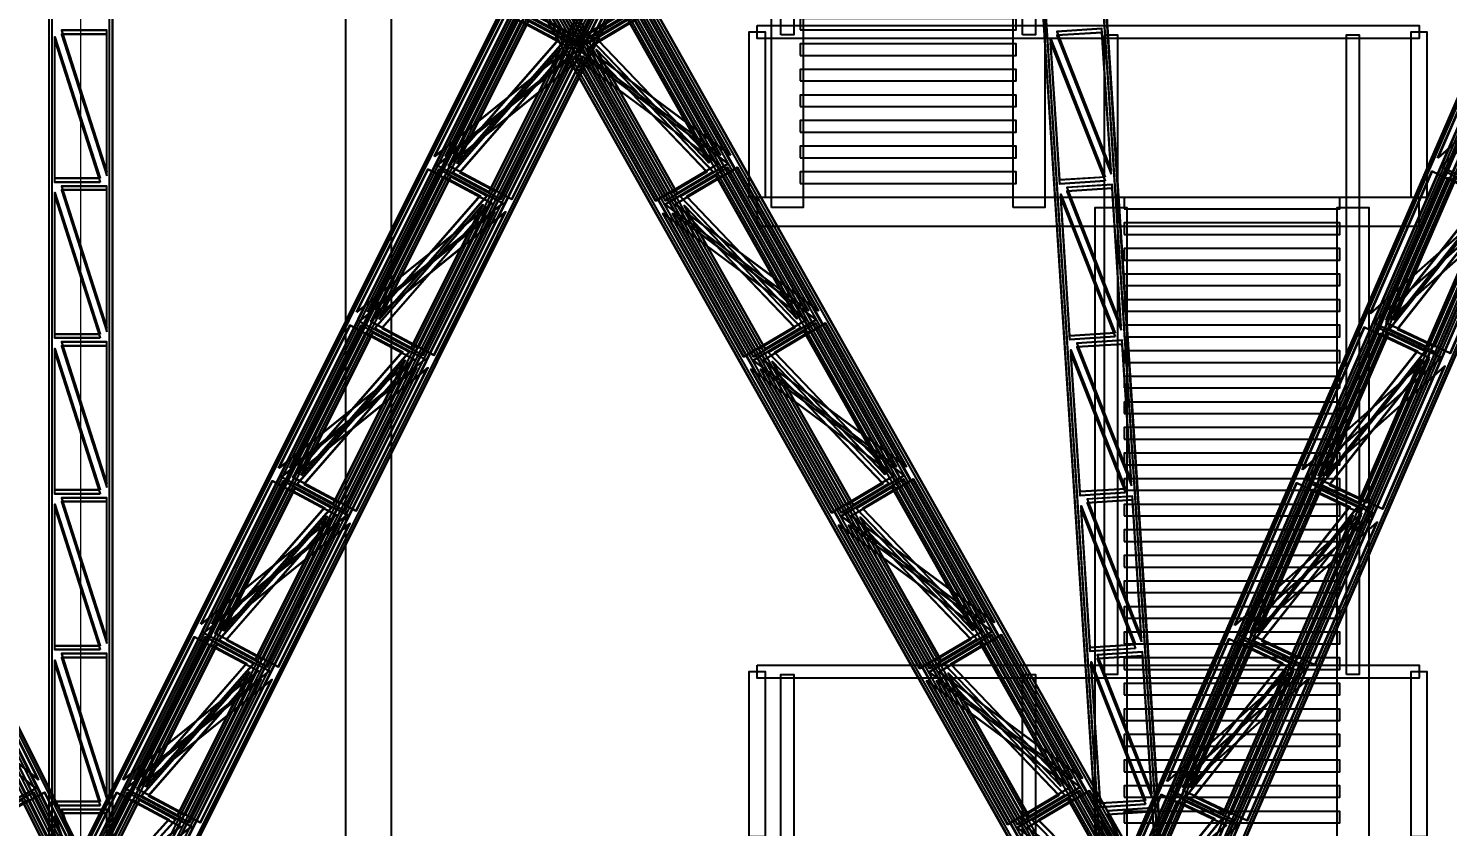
# Model space of a CAD drawing. Header units: millimetres. Extents: x -84906 to 117550, y -3000 to 338000.
# Drawn here: x -364 to 9499, y 93951 to 99500 of the extents above; entities that cross this region are included whole.
import ezdxf

# ---------------------------------------------------------------- set-up
doc = ezdxf.new("R2010")
doc.units = ezdxf.units.MM
for name, color, linetype, lineweight in [('D-BMK-AXIS', 7, 'Continuous', 13), ('D-STR-CORE', 7, 'Continuous', 25), ('D-STR-DIM', 7, 'Continuous', 13), ('D-STR-STRC', 7, 'Continuous', 25)]:
    doc.layers.add(name, color=color, linetype=linetype, lineweight=lineweight)
doc.styles.add('OpenSansCondensed-Light', font='OpenSansCondensed-Light.ttf')
doc.styles.add('TOWER_UNICODE', font='Arial Unicode.ttf')
doc.dimstyles.new('EZDXF', dxfattribs={"dimtxt": 0.25, "dimasz": 0.175, "dimexe": 0.375, "dimexo": 0.125, "dimgap": 0.1, "dimtad": 1, "dimlfac": 100, "dimzin": 12, "dimdsep": 46, "dimtxsty": 'OpenSansCondensed-Light', "dimblk": 'ARCHTICK', "dimcen": 2.5, "dimazin": 3, "dimtfac": 0.5, "dimtmove": 2, "dimatfit": 3})

# ---------------------------------------------------------------- blocks, each defined once
blk = doc.blocks.new('_ARCHTICK')
at = {"color": 0, "linetype": 'BYBLOCK', "const_width": 0.15}
blk.add_lwpolyline([(-0.5, -0.5), (0.5, 0.5)], dxfattribs=at)

msp = doc.modelspace()

# ---------------------------------------------------------------- linework, layer by layer
at = {"layer": 'D-BMK-AXIS'}
msp.add_line((0, -3000), (0, 338000), dxfattribs=at)
at = {"layer": 'D-STR-CORE'}
for points in [[(1840, 18300), (2160, 18300), (2160, 224550), (1840, 224550)], [(1840, 18300), (2160, 18300), (2160, 224550), (1840, 224550)], [(4865, 99455), (4865, 103900.8), (4955, 103900.8), (4955, 99455)], [(6545, 99455), (6545, 103900.8), (6635, 103900.8), (6635, 99455)], [(4800, 98255), (4800, 102700.8), (5020, 102700.8), (5020, 98255)], [(6480, 98255), (6480, 102700.8), (6700, 102700.8), (6700, 98255)], [(4700, 99520), (9300, 99520), (9300, 99430), (4700, 99430)], [(5000, 99489.8), (6500, 99489.8), (6500, 99569.8), (5000, 99569.8)], [(4645, 98325), (4645, 99475), (4755, 99475), (4755, 98325)], [(7115, 95009.2), (7115, 99455), (7205, 99455), (7205, 95009.2)], [(8795, 95009.2), (8795, 99455), (8885, 99455), (8885, 95009.2)], [(9245, 98325), (9245, 99475), (9355, 99475), (9355, 98325)], [(5000, 99312), (6500, 99312), (6500, 99392), (5000, 99392)], [(5000, 99134.2), (6500, 99134.2), (6500, 99214.2), (5000, 99214.2)], [(5000, 98956.3), (6500, 98956.3), (6500, 99036.3), (5000, 99036.3)], [(5000, 98778.5), (6500, 98778.5), (6500, 98858.5), (5000, 98858.5)], [(5000, 98600.7), (6500, 98600.7), (6500, 98680.7), (5000, 98680.7)], [(5000, 98422.8), (6500, 98422.8), (6500, 98502.8), (5000, 98502.8)], [(4700, 98125), (9300, 98125), (9300, 98325), (4700, 98325)], [(7050, 93809.2), (7050, 98255), (7270, 98255), (7270, 93809.2)], [(7250, 98245), (8750, 98245), (8750, 98325), (7250, 98325)], [(8730, 93809.2), (8730, 98255), (8950, 98255), (8950, 93809.2)], [(7250, 98067.2), (8750, 98067.2), (8750, 98147.2), (7250, 98147.2)], [(7250, 97889.3), (8750, 97889.3), (8750, 97969.3), (7250, 97969.3)], [(7250, 97711.5), (8750, 97711.5), (8750, 97791.5), (7250, 97791.5)], [(7250, 97533.7), (8750, 97533.7), (8750, 97613.7), (7250, 97613.7)], [(7250, 97355.8), (8750, 97355.8), (8750, 97435.8), (7250, 97435.8)], [(7250, 97178), (8750, 97178), (8750, 97258), (7250, 97258)], [(7250, 97000.2), (8750, 97000.2), (8750, 97080.2), (7250, 97080.2)], [(7250, 96822.3), (8750, 96822.3), (8750, 96902.3), (7250, 96902.3)], [(7250, 96644.5), (8750, 96644.5), (8750, 96724.5), (7250, 96724.5)], [(7250, 96466.7), (8750, 96466.7), (8750, 96546.7), (7250, 96546.7)], [(7250, 96288.8), (8750, 96288.8), (8750, 96368.8), (7250, 96368.8)], [(7250, 96111), (8750, 96111), (8750, 96191), (7250, 96191)], [(7250, 95933.2), (8750, 95933.2), (8750, 96013.2), (7250, 96013.2)], [(7250, 95755.3), (8750, 95755.3), (8750, 95835.3), (7250, 95835.3)], [(7250, 95577.5), (8750, 95577.5), (8750, 95657.5), (7250, 95657.5)], [(7250, 95399.7), (8750, 95399.7), (8750, 95479.7), (7250, 95479.7)], [(7250, 95221.8), (8750, 95221.8), (8750, 95301.8), (7250, 95301.8)], [(7250, 95044), (8750, 95044), (8750, 95124), (7250, 95124)], [(4645, 93879.2), (4645, 95029.2), (4755, 95029.2), (4755, 93879.2)], [(4700, 95074.2), (9300, 95074.2), (9300, 94984.2), (4700, 94984.2)], [(4865, 90563.3), (4865, 95009.2), (4955, 95009.2), (4955, 90563.3)], [(6545, 90563.3), (6545, 95009.2), (6635, 95009.2), (6635, 90563.3)], [(9245, 93879.2), (9245, 95029.2), (9355, 95029.2), (9355, 93879.2)], [(7250, 94866.2), (8750, 94866.2), (8750, 94946.2), (7250, 94946.2)], [(7250, 94688.3), (8750, 94688.3), (8750, 94768.3), (7250, 94768.3)], [(7250, 94510.5), (8750, 94510.5), (8750, 94590.5), (7250, 94590.5)], [(7250, 94332.7), (8750, 94332.7), (8750, 94412.7), (7250, 94412.7)], [(7250, 94154.8), (8750, 94154.8), (8750, 94234.8), (7250, 94234.8)], [(7250, 93977), (8750, 93977), (8750, 94057), (7250, 94057)]]:
    msp.add_lwpolyline(points, close=True, dxfattribs=at)
at = {"layer": 'D-STR-STRC'}
for points in [[(234.8, 93146.7), (-315.5, 92853.3), (-6807.5, 105853.3), (-6257.1, 106146.7)], [(238.9, 93146.7), (-311.5, 92853.3), (-6803.4, 105853.3), (-6253.1, 106146.7)], [(311.5, 93146.7), (-238.9, 92853.3), (-6730.8, 105853.3), (-6180.5, 106146.7)], [(315.5, 93146.7), (-234.8, 92853.3), (-6726.8, 105853.3), (-6176.4, 106146.7)], [(-315.5, 93146.7), (234.8, 92853.3), (6726.8, 105853.3), (6176.4, 106146.7)], [(-311.5, 93146.7), (238.9, 92853.3), (6730.8, 105853.3), (6180.5, 106146.7)], [(7571.6, 93160.4), (7031.9, 92839.6), (-305.8, 105839.6), (233.9, 106160.4)], [(7575.2, 93160.4), (7035.5, 92839.6), (-302.2, 105839.6), (237.5, 106160.4)], [(-238.9, 93146.7), (311.5, 92853.3), (6803.4, 105853.3), (6253.1, 106146.7)], [(7639.8, 93160.4), (7100.2, 92839.6), (-237.5, 105839.6), (302.2, 106160.4)], [(-234.8, 93146.7), (315.5, 92853.3), (6807.5, 105853.3), (6257.1, 106146.7)], [(7643.4, 93160.4), (7103.8, 92839.6), (-233.9, 105839.6), (305.8, 106160.4)], [(7012.6, 93132.1), (7570.9, 92867.9), (13217.2, 105867.9), (12658.8, 106132.1)], [(7017.2, 93132.1), (7575.5, 92867.9), (13221.8, 105867.9), (12663.4, 106132.1)], [(7099.8, 93132.1), (7658.2, 92867.9), (13304.4, 105867.9), (12746.1, 106132.1)], [(7104.4, 93132.1), (7662.8, 92867.9), (13309, 105867.9), (12750.7, 106132.1)], [(154.1, 93096.3), (-207.1, 92903.7), (-6699, 105903.7), (-6337.8, 106096.3)], [(158.1, 93096.3), (-203, 92903.7), (-6695, 105903.7), (-6333.8, 106096.3)], [(203, 93096.3), (-158.1, 92903.7), (-6650.1, 105903.7), (-6288.9, 106096.3)], [(207.1, 93096.3), (-154.1, 92903.7), (-6646.1, 105903.7), (-6284.9, 106096.3)], [(-207.1, 93096.3), (154.1, 92903.7), (6646.1, 105903.7), (6284.9, 106096.3)], [(-203, 93096.3), (158.1, 92903.7), (6650.1, 105903.7), (6288.9, 106096.3)], [(7491.2, 93105.3), (7137, 92894.7), (-200.7, 105894.7), (153.5, 106105.3)], [(7494.8, 93105.3), (7140.6, 92894.7), (-197.1, 105894.7), (157.1, 106105.3)], [(-158.1, 93096.3), (203, 92903.7), (6695, 105903.7), (6333.8, 106096.3)], [(7534.7, 93105.3), (7180.6, 92894.7), (-157.1, 105894.7), (197.1, 106105.3)], [(-154.1, 93096.3), (207.1, 92903.7), (6699, 105903.7), (6337.8, 106096.3)], [(7538.3, 93105.3), (7184.2, 92894.7), (-153.5, 105894.7), (200.7, 106105.3)], [(7557.2, 93028.2), (7118.1, 93000.1), (6272.4, 106000.1), (6711.5, 106028.2)], [(7557.2, 93028.2), (7118.1, 93000.1), (6272.4, 106000.1), (6711.5, 106028.2)], [(7124.3, 93086.7), (7490.8, 92913.3), (13137, 105913.3), (12770.6, 106086.7)], [(7128.9, 93086.7), (7495.3, 92913.3), (13141.6, 105913.3), (12775.2, 106086.7)], [(7180, 93086.7), (7546.4, 92913.3), (13192.7, 105913.3), (12826.2, 106086.7)], [(7184.6, 93086.7), (7551, 92913.3), (13197.3, 105913.3), (12830.8, 106086.7)], [(220, 93014.2), (-220, 93014.2), (-220, 106014.2), (220, 106014.2)], [(220, 93014.2), (-220, 93014.2), (-220, 106014.2), (220, 106014.2)], [(220, 93012.1), (-220, 93012.1), (-220, 106012.1), (220, 106012.1)], [(220, 93012.1), (-220, 93012.1), (-220, 106012.1), (220, 106012.1)], [(220, 92987.9), (-220, 92987.9), (-220, 105987.9), (220, 105987.9)], [(220, 92987.9), (-220, 92987.9), (-220, 105987.9), (220, 105987.9)], [(220, 92985.8), (-220, 92985.8), (-220, 105985.8), (220, 105985.8)], [(220, 92985.8), (-220, 92985.8), (-220, 105985.8), (220, 105985.8)], [(7557.2, 93026.2), (7118.1, 92998.1), (6272.4, 105998.1), (6711.5, 106026.2)], [(7557.2, 93026.2), (7118.1, 92998.1), (6272.4, 105998.1), (6711.5, 106026.2)], [(7557.2, 93001.9), (7118.1, 92973.8), (6272.4, 105973.8), (6711.5, 106001.9)], [(7557.2, 93001.9), (7118.1, 92973.8), (6272.4, 105973.8), (6711.5, 106001.9)], [(7557.2, 92999.9), (7118.1, 92971.8), (6272.4, 105971.8), (6711.5, 105999.9)], [(7557.2, 92999.9), (7118.1, 92971.8), (6272.4, 105971.8), (6711.5, 105999.9)], [(3737.2, 99586.4), (3488.5, 99438.6), (2925.8, 100435.4)], [(3740.8, 99586.4), (3492.1, 99438.6), (2929.4, 100435.4)], [(3780.8, 99586.4), (3532.1, 99438.6), (2969.4, 100435.4)], [(3784.4, 99586.4), (3535.6, 99438.6), (2973, 100435.4)], [(3124.2, 99581.8), (3377.9, 99446.5), (3874.5, 100440.9)], [(3128.3, 99581.8), (3381.9, 99446.5), (3878.6, 100440.9)], [(3173.1, 99581.8), (3426.8, 99446.5), (3923.4, 100440.9)], [(3177.2, 99581.8), (3430.8, 99446.5), (3927.5, 100440.9)], [(3817.6, 99641.6), (3383.4, 99383.5), (2820.7, 100380.3)], [(3821.2, 99641.6), (3387, 99383.5), (2824.3, 100380.3)], [(3885.9, 99641.6), (3451.7, 99383.5), (2889, 100380.3)], [(3889.5, 99641.6), (3455.2, 99383.5), (2892.6, 100380.3)], [(3015.8, 99632.2), (3458.6, 99396), (3955.2, 100390.5)], [(3019.8, 99632.2), (3462.7, 99396), (3959.3, 100390.5)], [(3092.4, 99632.2), (3535.3, 99396), (4031.9, 100390.5)], [(3096.4, 99632.2), (3539.3, 99396), (4035.9, 100390.5)], [(4445.1, 98619.7), (3882.4, 99616.5), (3448.2, 99358.4)], [(4448.7, 98619.7), (3886, 99616.5), (3451.8, 99358.4)], [(4513.3, 98619.7), (3950.7, 99616.5), (3516.5, 99358.4)], [(4516.9, 98619.7), (3954.3, 99616.5), (3520.1, 99358.4)], [(2456, 98609.5), (2952.7, 99604), (3395.5, 99367.8)], [(2460.1, 98609.5), (2956.7, 99604), (3399.6, 99367.8)], [(2532.7, 98609.5), (3029.3, 99604), (3472.2, 99367.8)], [(2536.7, 98609.5), (3033.3, 99604), (3476.2, 99367.8)], [(2564.5, 98559.1), (3061.1, 99553.5), (3314.8, 99418.2)], [(2568.5, 98559.1), (3065.1, 99553.5), (3318.8, 99418.2)], [(2613.4, 98559.1), (3110, 99553.5), (3363.7, 99418.2)], [(2617.4, 98559.1), (3114.1, 99553.5), (3367.7, 99418.2)], [(4364.7, 98564.6), (3802, 99561.4), (3553.3, 99413.6)], [(4368.3, 98564.6), (3805.6, 99561.4), (3556.9, 99413.6)], [(4408.2, 98564.6), (3845.6, 99561.4), (3596.9, 99413.6)], [(4411.8, 98564.6), (3849.2, 99561.4), (3600.5, 99413.6)], [(9428.8, 98598.3), (9859.7, 99590.6), (10309, 99377.9)], [(9433.3, 98598.3), (9864.3, 99590.6), (10313.6, 99377.9)], [(135, 98458.1), (-180, 98458.1), (-180, 99442.3)], [(135, 98458.1), (-180, 98458.1), (-180, 99442.3)], [(135, 98456.1), (-180, 98456.1), (-180, 99440.2)], [(135, 98456.1), (-180, 98456.1), (-180, 99440.2)], [(180, 98502.8), (180, 99486.9), (-135, 99486.9)], [(180, 98502.8), (180, 99486.9), (-135, 99486.9)], [(180, 98500.7), (180, 99484.9), (-135, 99484.9)], [(180, 98500.7), (180, 99484.9), (-135, 99484.9)], [(180, 98476.4), (180, 99460.6), (-135, 99460.6)], [(180, 98476.4), (180, 99460.6), (-135, 99460.6)], [(180, 98474.4), (180, 99458.5), (-135, 99458.5)], [(180, 98474.4), (180, 99458.5), (-135, 99458.5)], [(7118.2, 98466.7), (6803.9, 98446.6), (6739.9, 99431)], [(7118.2, 98466.7), (6803.9, 98446.6), (6739.9, 99431)], [(7118.2, 98464.6), (6803.9, 98444.5), (6739.9, 99428.9)], [(7118.2, 98464.6), (6803.9, 98444.5), (6739.9, 99428.9)], [(7160.3, 98514.1), (7096.2, 99498.5), (6781.9, 99478.4)], [(7160.3, 98514.1), (7096.2, 99498.5), (6781.9, 99478.4)], [(7160.3, 98512), (7096.2, 99496.4), (6781.9, 99476.3)], [(7160.3, 98512), (7096.2, 99496.4), (6781.9, 99476.3)], [(7160.3, 98487.8), (7096.2, 99472.1), (6781.9, 99452)], [(7160.3, 98487.8), (7096.2, 99472.1), (6781.9, 99452)], [(7160.3, 98485.7), (7096.2, 99470.1), (6781.9, 99450)], [(7160.3, 98485.7), (7096.2, 99470.1), (6781.9, 99450)], [(135, 98431.8), (-180, 98431.8), (-180, 99416)], [(135, 98431.8), (-180, 98431.8), (-180, 99416)], [(135, 98429.7), (-180, 98429.7), (-180, 99413.9)], [(135, 98429.7), (-180, 98429.7), (-180, 99413.9)], [(2583.2, 98498.4), (2836.9, 98363.1), (3333.5, 99357.6)], [(2587.3, 98498.4), (2840.9, 98363.1), (3337.6, 99357.6)], [(2632.1, 98498.4), (2885.8, 98363.1), (3382.4, 99357.6)], [(2636.2, 98498.4), (2889.9, 98363.1), (3386.5, 99357.6)], [(4348.7, 98503.1), (4099.9, 98355.3), (3537.3, 99352.1)], [(4352.3, 98503.1), (4103.5, 98355.3), (3540.9, 99352.1)], [(4392.3, 98503.1), (4143.5, 98355.3), (3580.9, 99352.1)], [(4395.9, 98503.1), (4147.1, 98355.3), (3584.5, 99352.1)], [(7118.2, 98440.4), (6803.9, 98420.3), (6739.9, 99404.6)], [(7118.2, 98440.4), (6803.9, 98420.3), (6739.9, 99404.6)], [(7118.2, 98438.3), (6803.9, 98418.2), (6739.9, 99402.6)], [(7118.2, 98438.3), (6803.9, 98418.2), (6739.9, 99402.6)], [(2474.8, 98548.9), (2917.6, 98312.7), (3414.3, 99307.2)], [(2478.8, 98548.9), (2921.7, 98312.7), (3418.3, 99307.2)], [(2551.4, 98548.9), (2994.3, 98312.7), (3490.9, 99307.2)], [(2555.4, 98548.9), (2998.3, 98312.7), (3494.9, 99307.2)], [(4429.1, 98558.3), (3994.8, 98300.1), (3432.2, 99296.9)], [(4432.7, 98558.3), (3998.4, 98300.1), (3435.8, 99296.9)], [(4497.4, 98558.3), (4063.1, 98300.1), (3500.5, 99296.9)], [(4501, 98558.3), (4066.7, 98300.1), (3504.1, 99296.9)], [(9450.2, 98538.8), (9899.5, 98326.1), (10330.5, 99318.3)], [(9454.8, 98538.8), (9904.1, 98326.1), (10335.1, 99318.3)], [(5056.5, 97536.4), (4493.9, 98533.2), (4059.6, 98275.1)], [(5060.1, 97536.4), (4497.5, 98533.2), (4063.2, 98275.1)], [(5124.8, 97536.4), (4562.2, 98533.2), (4127.9, 98275.1)], [(5128.4, 97536.4), (4565.8, 98533.2), (4131.5, 98275.1)], [(1915, 97526.2), (2411.7, 98520.6), (2854.5, 98284.5)], [(1919.1, 97526.2), (2415.7, 98520.6), (2858.6, 98284.5)], [(1991.7, 97526.2), (2488.3, 98520.6), (2931.2, 98284.5)], [(1995.7, 97526.2), (2492.3, 98520.6), (2935.2, 98284.5)], [(2023.5, 97475.7), (2520.1, 98470.2), (2773.8, 98334.9)], [(2027.5, 97475.7), (2524.2, 98470.2), (2777.8, 98334.9)], [(2072.4, 97475.7), (2569, 98470.2), (2822.7, 98334.9)], [(2076.4, 97475.7), (2573.1, 98470.2), (2826.7, 98334.9)], [(4976.1, 97481.3), (4413.5, 98478.1), (4164.8, 98330.2)], [(4979.7, 97481.3), (4417.1, 98478.1), (4168.3, 98330.2)], [(5019.7, 97481.3), (4457.1, 98478.1), (4208.3, 98330.2)], [(5023.3, 97481.3), (4460.7, 98478.1), (4211.9, 98330.2)], [(8958.2, 97515), (9389.2, 98507.2), (9838.5, 98294.6)], [(8962.8, 97515), (9393.8, 98507.2), (9843.1, 98294.6)], [(9045.5, 97515), (9476.4, 98507.2), (9925.8, 98294.6)], [(9050.1, 97515), (9481, 98507.2), (9930.3, 98294.6)], [(9070, 97469.6), (9501, 98461.8), (9758.3, 98340)], [(9074.6, 97469.6), (9505.5, 98461.8), (9762.9, 98340)], [(9125.7, 97469.6), (9556.6, 98461.8), (9814, 98340)], [(9130.3, 97469.6), (9561.2, 98461.8), (9818.6, 98340)], [(135, 97374.8), (-180, 97374.8), (-180, 98359)], [(135, 97374.8), (-180, 97374.8), (-180, 98359)], [(135, 97372.7), (-180, 97372.7), (-180, 98356.9)], [(135, 97372.7), (-180, 97372.7), (-180, 98356.9)], [(180, 97419.4), (180, 98403.6), (-135, 98403.6)], [(180, 97419.4), (180, 98403.6), (-135, 98403.6)], [(180, 97417.4), (180, 98401.5), (-135, 98401.5)], [(180, 97417.4), (180, 98401.5), (-135, 98401.5)], [(180, 97393.1), (180, 98377.3), (-135, 98377.3)], [(180, 97393.1), (180, 98377.3), (-135, 98377.3)], [(180, 97391), (180, 98375.2), (-135, 98375.2)], [(180, 97391), (180, 98375.2), (-135, 98375.2)], [(7188.7, 97383.4), (6874.4, 97363.2), (6810.3, 98347.6)], [(7188.7, 97383.4), (6874.4, 97363.2), (6810.3, 98347.6)], [(7188.7, 97381.3), (6874.4, 97361.2), (6810.3, 98345.6)], [(7188.7, 97381.3), (6874.4, 97361.2), (6810.3, 98345.6)], [(7230.7, 97430.8), (7166.7, 98415.1), (6852.3, 98395)], [(7230.7, 97430.8), (7166.7, 98415.1), (6852.3, 98395)], [(7230.7, 97428.7), (7166.7, 98413.1), (6852.3, 98393)], [(7230.7, 97428.7), (7166.7, 98413.1), (6852.3, 98393)], [(7230.7, 97404.4), (7166.7, 98388.8), (6852.3, 98368.7)], [(7230.7, 97404.4), (7166.7, 98388.8), (6852.3, 98368.7)], [(7230.7, 97402.4), (7166.7, 98386.8), (6852.3, 98366.6)], [(7230.7, 97402.4), (7166.7, 98386.8), (6852.3, 98366.6)], [(135, 97348.5), (-180, 97348.5), (-180, 98332.6)], [(135, 97348.5), (-180, 97348.5), (-180, 98332.6)], [(135, 97346.4), (-180, 97346.4), (-180, 98330.6)], [(135, 97346.4), (-180, 97346.4), (-180, 98330.6)], [(2042.2, 97415.1), (2295.9, 97279.8), (2792.5, 98274.3)], [(2046.3, 97415.1), (2299.9, 97279.8), (2796.6, 98274.3)], [(2091.1, 97415.1), (2344.8, 97279.8), (2841.4, 98274.3)], [(2095.2, 97415.1), (2348.9, 97279.8), (2845.5, 98274.3)], [(4960.2, 97419.8), (4711.4, 97271.9), (4148.8, 98268.7)], [(4963.8, 97419.8), (4715, 97271.9), (4152.4, 98268.7)], [(5003.7, 97419.8), (4755, 97271.9), (4192.4, 98268.7)], [(5007.3, 97419.8), (4758.6, 97271.9), (4196, 98268.7)], [(7188.7, 97357), (6874.4, 97336.9), (6810.3, 98321.3)], [(7188.7, 97357), (6874.4, 97336.9), (6810.3, 98321.3)], [(7188.7, 97355), (6874.4, 97334.9), (6810.3, 98319.2)], [(7188.7, 97355), (6874.4, 97334.9), (6810.3, 98319.2)], [(8979.7, 97455.4), (9429, 97242.8), (9860, 98235)], [(8984.3, 97455.4), (9433.6, 97242.8), (9864.6, 98235)], [(9066.9, 97455.4), (9516.2, 97242.8), (9947.2, 98235)], [(9071.5, 97455.4), (9520.8, 97242.8), (9951.8, 98235)], [(9091.4, 97410), (9348.8, 97288.2), (9779.8, 98280.4)], [(9096, 97410), (9353.4, 97288.2), (9784.4, 98280.4)], [(9147.1, 97410), (9404.5, 97288.2), (9835.5, 98280.4)], [(9151.7, 97410), (9409.1, 97288.2), (9840, 98280.4)], [(1933.8, 97465.5), (2376.6, 97229.4), (2873.3, 98223.8)], [(1937.8, 97465.5), (2380.7, 97229.4), (2877.3, 98223.8)], [(2010.4, 97465.5), (2453.3, 97229.4), (2949.9, 98223.8)], [(2014.4, 97465.5), (2457.3, 97229.4), (2953.9, 98223.8)], [(5040.6, 97474.9), (4606.3, 97216.8), (4043.7, 98213.6)], [(5044.2, 97474.9), (4609.9, 97216.8), (4047.3, 98213.6)], [(5108.9, 97474.9), (4674.6, 97216.8), (4112, 98213.6)], [(5112.4, 97474.9), (4678.2, 97216.8), (4115.6, 98213.6)], [(5668, 96453.1), (5105.4, 97449.9), (4671.1, 97191.7)], [(5671.6, 96453.1), (5109, 97449.9), (4674.7, 97191.7)], [(5736.3, 96453.1), (5173.7, 97449.9), (4739.4, 97191.7)], [(5739.9, 96453.1), (5177.3, 97449.9), (4743, 97191.7)], [(1374, 96442.8), (1870.7, 97437.3), (2313.5, 97201.1)], [(1378.1, 96442.8), (1874.7, 97437.3), (2317.6, 97201.1)], [(1450.7, 96442.8), (1947.3, 97437.3), (2390.2, 97201.1)], [(1454.7, 96442.8), (1951.3, 97437.3), (2394.2, 97201.1)], [(1482.5, 96392.4), (1979.1, 97386.9), (2232.8, 97251.6)], [(1486.5, 96392.4), (1983.2, 97386.9), (2236.8, 97251.6)], [(1531.4, 96392.4), (2028, 97386.9), (2281.7, 97251.6)], [(1535.4, 96392.4), (2032.1, 97386.9), (2285.7, 97251.6)], [(5587.6, 96397.9), (5025, 97394.7), (4776.2, 97246.9)], [(5591.2, 96397.9), (5028.6, 97394.7), (4779.8, 97246.9)], [(5631.2, 96397.9), (5068.6, 97394.7), (4819.8, 97246.9)], [(5634.8, 96397.9), (5072.1, 97394.7), (4823.4, 97246.9)], [(8487.7, 96431.7), (8918.7, 97423.9), (9368, 97211.2)], [(8492.3, 96431.7), (8923.3, 97423.9), (9372.6, 97211.2)], [(8575, 96431.7), (9005.9, 97423.9), (9455.2, 97211.2)], [(8579.5, 96431.7), (9010.5, 97423.9), (9459.8, 97211.2)], [(8599.5, 96386.2), (9030.4, 97378.5), (9287.8, 97256.7)], [(8604.1, 96386.2), (9035, 97378.5), (9292.4, 97256.7)], [(8655.1, 96386.2), (9086.1, 97378.5), (9343.5, 97256.7)], [(8659.7, 96386.2), (9090.7, 97378.5), (9348.1, 97256.7)], [(135, 96291.5), (-180, 96291.5), (-180, 97275.6)], [(135, 96291.5), (-180, 96291.5), (-180, 97275.6)], [(135, 96289.4), (-180, 96289.4), (-180, 97273.6)], [(135, 96289.4), (-180, 96289.4), (-180, 97273.6)], [(135, 96265.1), (-180, 96265.1), (-180, 97249.3)], [(135, 96265.1), (-180, 96265.1), (-180, 97249.3)], [(180, 96336.1), (180, 97320.3), (-135, 97320.3)], [(180, 96336.1), (180, 97320.3), (-135, 97320.3)], [(180, 96334), (180, 97318.2), (-135, 97318.2)], [(180, 96334), (180, 97318.2), (-135, 97318.2)], [(180, 96309.8), (180, 97293.9), (-135, 97293.9)], [(180, 96309.8), (180, 97293.9), (-135, 97293.9)], [(180, 96307.7), (180, 97291.9), (-135, 97291.9)], [(180, 96307.7), (180, 97291.9), (-135, 97291.9)], [(7259.2, 96300), (6944.8, 96279.9), (6880.8, 97264.3)], [(7259.2, 96300), (6944.8, 96279.9), (6880.8, 97264.3)], [(7259.2, 96298), (6944.8, 96277.9), (6880.8, 97262.2)], [(7259.2, 96298), (6944.8, 96277.9), (6880.8, 97262.2)], [(7301.2, 96347.4), (7237.2, 97331.8), (6922.8, 97311.7)], [(7301.2, 96347.4), (7237.2, 97331.8), (6922.8, 97311.7)], [(7301.2, 96345.4), (7237.2, 97329.7), (6922.8, 97309.6)], [(7301.2, 96345.4), (7237.2, 97329.7), (6922.8, 97309.6)], [(7301.2, 96321.1), (7237.2, 97305.5), (6922.8, 97285.4)], [(7301.2, 96321.1), (7237.2, 97305.5), (6922.8, 97285.4)], [(7301.2, 96319), (7237.2, 97303.4), (6922.8, 97283.3)], [(7301.2, 96319), (7237.2, 97303.4), (6922.8, 97283.3)], [(135, 96263.1), (-180, 96263.1), (-180, 97247.2)], [(135, 96263.1), (-180, 96263.1), (-180, 97247.2)], [(1501.2, 96331.8), (1754.9, 96196.5), (2251.5, 97190.9)], [(1505.3, 96331.8), (1758.9, 96196.5), (2255.6, 97190.9)], [(1550.1, 96331.8), (1803.8, 96196.5), (2300.4, 97190.9)], [(1554.2, 96331.8), (1807.9, 96196.5), (2304.5, 97190.9)], [(5571.6, 96336.4), (5322.9, 96188.6), (4760.3, 97185.4)], [(5575.2, 96336.4), (5326.5, 96188.6), (4763.9, 97185.4)], [(5615.2, 96336.4), (5366.5, 96188.6), (4803.8, 97185.4)], [(5618.8, 96336.4), (5370.1, 96188.6), (4807.4, 97185.4)], [(7259.2, 96273.7), (6944.8, 96253.6), (6880.8, 97238)], [(7259.2, 96273.7), (6944.8, 96253.6), (6880.8, 97238)], [(7259.2, 96271.6), (6944.8, 96251.5), (6880.8, 97235.9)], [(7259.2, 96271.6), (6944.8, 96251.5), (6880.8, 97235.9)], [(8509.2, 96372.1), (8958.5, 96159.4), (9389.5, 97151.7)], [(8513.8, 96372.1), (8963.1, 96159.4), (9394, 97151.7)], [(8596.4, 96372.1), (9045.7, 96159.4), (9476.7, 97151.7)], [(8601, 96372.1), (9050.3, 96159.4), (9481.3, 97151.7)], [(8620.9, 96326.7), (8878.3, 96204.8), (9309.3, 97197.1)], [(8625.5, 96326.7), (8882.9, 96204.8), (9313.9, 97197.1)], [(8676.6, 96326.7), (8934, 96204.8), (9364.9, 97197.1)], [(8681.2, 96326.7), (8938.6, 96204.8), (9369.5, 97197.1)], [(1392.8, 96382.2), (1835.6, 96146), (2332.3, 97140.5)], [(1396.8, 96382.2), (1839.7, 96146), (2336.3, 97140.5)], [(1469.4, 96382.2), (1912.3, 96146), (2408.9, 97140.5)], [(1473.4, 96382.2), (1916.3, 96146), (2412.9, 97140.5)], [(5652, 96391.6), (5217.8, 96133.5), (4655.2, 97130.3)], [(5655.6, 96391.6), (5221.4, 96133.5), (4658.8, 97130.3)], [(5720.3, 96391.6), (5286.1, 96133.5), (4723.4, 97130.3)], [(5723.9, 96391.6), (5289.7, 96133.5), (4727, 97130.3)], [(6279.5, 95369.7), (5716.8, 96366.5), (5282.6, 96108.4)], [(6283.1, 95369.7), (5720.4, 96366.5), (5286.2, 96108.4)], [(6347.8, 95369.7), (5785.1, 96366.5), (5350.9, 96108.4)], [(6351.4, 95369.7), (5788.7, 96366.5), (5354.5, 96108.4)], [(833, 95359.5), (1329.7, 96354), (1772.5, 96117.8)], [(837.1, 95359.5), (1333.7, 96354), (1776.6, 96117.8)], [(909.7, 95359.5), (1406.3, 96354), (1849.2, 96117.8)], [(913.7, 95359.5), (1410.3, 96354), (1853.2, 96117.8)], [(941.5, 95309.1), (1438.1, 96303.5), (1691.8, 96168.2)], [(945.5, 95309.1), (1442.2, 96303.5), (1695.8, 96168.2)], [(990.4, 95309.1), (1487, 96303.5), (1740.7, 96168.2)], [(994.5, 95309.1), (1491.1, 96303.5), (1744.8, 96168.2)], [(6199.1, 95314.6), (5636.4, 96311.4), (5387.7, 96163.6)], [(6202.7, 95314.6), (5640, 96311.4), (5391.3, 96163.6)], [(6242.7, 95314.6), (5680, 96311.4), (5431.3, 96163.6)], [(6246.2, 95314.6), (5683.6, 96311.4), (5434.9, 96163.6)], [(8017.2, 95348.3), (8448.2, 96340.6), (8897.5, 96127.9)], [(8021.8, 95348.3), (8452.7, 96340.6), (8902.1, 96127.9)], [(8104.4, 95348.3), (8535.4, 96340.6), (8984.7, 96127.9)], [(8109, 95348.3), (8540, 96340.6), (8989.3, 96127.9)], [(8128.9, 95302.9), (8559.9, 96295.2), (8817.3, 96173.3)], [(8133.5, 95302.9), (8564.5, 96295.2), (8821.9, 96173.3)], [(8184.6, 95302.9), (8615.6, 96295.2), (8873, 96173.3)], [(8189.2, 95302.9), (8620.2, 96295.2), (8877.5, 96173.3)], [(135, 95208.1), (-180, 95208.1), (-180, 96192.3)], [(135, 95208.1), (-180, 95208.1), (-180, 96192.3)], [(135, 95206.1), (-180, 95206.1), (-180, 96190.2)], [(135, 95206.1), (-180, 95206.1), (-180, 96190.2)], [(135, 95181.8), (-180, 95181.8), (-180, 96166)], [(135, 95181.8), (-180, 95181.8), (-180, 96166)], [(135, 95179.7), (-180, 95179.7), (-180, 96163.9)], [(135, 95179.7), (-180, 95179.7), (-180, 96163.9)], [(180, 95252.8), (180, 96236.9), (-135, 96236.9)], [(180, 95252.8), (180, 96236.9), (-135, 96236.9)], [(180, 95250.7), (180, 96234.9), (-135, 96234.9)], [(180, 95250.7), (180, 96234.9), (-135, 96234.9)], [(180, 95226.4), (180, 96210.6), (-135, 96210.6)], [(180, 95226.4), (180, 96210.6), (-135, 96210.6)], [(180, 95224.4), (180, 96208.5), (-135, 96208.5)], [(180, 95224.4), (180, 96208.5), (-135, 96208.5)], [(7329.7, 95216.7), (7015.3, 95196.6), (6951.3, 96181)], [(7329.7, 95216.7), (7015.3, 95196.6), (6951.3, 96181)], [(7329.7, 95214.6), (7015.3, 95194.5), (6951.3, 96178.9)], [(7329.7, 95214.6), (7015.3, 95194.5), (6951.3, 96178.9)], [(7371.7, 95264.1), (7307.6, 96248.5), (6993.3, 96228.4)], [(7371.7, 95264.1), (7307.6, 96248.5), (6993.3, 96228.4)], [(7371.7, 95262), (7307.6, 96246.4), (6993.3, 96226.3)], [(7371.7, 95262), (7307.6, 96246.4), (6993.3, 96226.3)], [(7371.7, 95237.8), (7307.6, 96222.1), (6993.3, 96202)], [(7371.7, 95237.8), (7307.6, 96222.1), (6993.3, 96202)], [(7371.7, 95235.7), (7307.6, 96220.1), (6993.3, 96200)], [(7371.7, 95235.7), (7307.6, 96220.1), (6993.3, 96200)], [(960.2, 95248.4), (1213.9, 95113.1), (1710.5, 96107.6)], [(964.3, 95248.4), (1217.9, 95113.1), (1714.6, 96107.6)], [(1009.1, 95248.4), (1262.8, 95113.1), (1759.4, 96107.6)], [(1013.2, 95248.4), (1266.9, 95113.1), (1763.5, 96107.6)], [(6183.1, 95253.1), (5934.4, 95105.3), (5371.7, 96102.1)], [(6186.7, 95253.1), (5938, 95105.3), (5375.3, 96102.1)], [(6226.7, 95253.1), (5977.9, 95105.3), (5415.3, 96102.1)], [(6230.3, 95253.1), (5981.5, 95105.3), (5418.9, 96102.1)], [(7329.7, 95190.4), (7015.3, 95170.3), (6951.3, 96154.6)], [(7329.7, 95190.4), (7015.3, 95170.3), (6951.3, 96154.6)], [(7329.7, 95188.3), (7015.3, 95168.2), (6951.3, 96152.6)], [(7329.7, 95188.3), (7015.3, 95168.2), (6951.3, 96152.6)], [(8038.7, 95288.8), (8488, 95076.1), (8918.9, 96068.3)], [(8043.2, 95288.8), (8492.6, 95076.1), (8923.5, 96068.3)], [(8125.9, 95288.8), (8575.2, 95076.1), (9006.2, 96068.3)], [(8130.5, 95288.8), (8579.8, 95076.1), (9010.8, 96068.3)], [(8150.4, 95243.3), (8407.8, 95121.5), (8838.7, 96113.8)], [(8155, 95243.3), (8412.4, 95121.5), (8843.3, 96113.8)], [(8206.1, 95243.3), (8463.5, 95121.5), (8894.4, 96113.8)], [(8210.7, 95243.3), (8468, 95121.5), (8899, 96113.8)], [(851.8, 95298.9), (1294.6, 95062.7), (1791.3, 96057.2)], [(855.8, 95298.9), (1298.7, 95062.7), (1795.3, 96057.2)], [(928.4, 95298.9), (1371.3, 95062.7), (1867.9, 96057.2)], [(932.5, 95298.9), (1375.3, 95062.7), (1871.9, 96057.2)], [(6263.5, 95308.3), (5829.3, 95050.1), (5266.6, 96046.9)], [(6267.1, 95308.3), (5832.9, 95050.1), (5270.2, 96046.9)], [(6331.8, 95308.3), (5897.5, 95050.1), (5334.9, 96046.9)], [(6335.4, 95308.3), (5901.1, 95050.1), (5338.5, 96046.9)], [(6890.9, 94286.4), (6328.3, 95283.2), (5894.1, 95025.1)], [(6894.5, 94286.4), (6331.9, 95283.2), (5897.7, 95025.1)], [(6959.2, 94286.4), (6396.6, 95283.2), (5962.4, 95025.1)], [(6962.8, 94286.4), (6400.2, 95283.2), (5965.9, 95025.1)], [(-296.1, 94276.2), (-792.7, 95270.6), (-1235.6, 95034.5)], [(-292, 94276.2), (-788.7, 95270.6), (-1231.5, 95034.5)], [(292, 94276.2), (788.7, 95270.6), (1231.5, 95034.5)], [(296.1, 94276.2), (792.7, 95270.6), (1235.6, 95034.5)], [(368.7, 94276.2), (865.3, 95270.6), (1308.2, 95034.5)], [(372.7, 94276.2), (869.3, 95270.6), (1312.2, 95034.5)], [(400.5, 94225.7), (897.1, 95220.2), (1150.8, 95084.9)], [(404.5, 94225.7), (901.2, 95220.2), (1154.8, 95084.9)], [(449.4, 94225.7), (946, 95220.2), (1199.7, 95084.9)], [(453.5, 94225.7), (950.1, 95220.2), (1203.8, 95084.9)], [(6810.6, 94231.3), (6247.9, 95228.1), (5999.2, 95080.2)], [(6814.1, 94231.3), (6251.5, 95228.1), (6002.8, 95080.2)], [(6854.1, 94231.3), (6291.5, 95228.1), (6042.8, 95080.2)], [(6857.7, 94231.3), (6295.1, 95228.1), (6046.3, 95080.2)], [(7546.7, 94265), (7977.6, 95257.2), (8427, 95044.6)], [(7551.3, 94265), (7982.2, 95257.2), (8431.5, 95044.6)], [(7633.9, 94265), (8064.9, 95257.2), (8514.2, 95044.6)], [(7638.5, 94265), (8069.5, 95257.2), (8518.8, 95044.6)], [(7658.4, 94219.6), (8089.4, 95211.8), (8346.8, 95090)], [(7663, 94219.6), (8094, 95211.8), (8351.4, 95090)], [(7714.1, 94219.6), (8145.1, 95211.8), (8402.4, 95090)], [(7718.7, 94219.6), (8149.7, 95211.8), (8407, 95090)], [(135, 94124.8), (-180, 94124.8), (-180, 95109)], [(135, 94124.8), (-180, 94124.8), (-180, 95109)], [(135, 94122.7), (-180, 94122.7), (-180, 95106.9)], [(135, 94122.7), (-180, 94122.7), (-180, 95106.9)], [(135, 94098.5), (-180, 94098.5), (-180, 95082.6)], [(135, 94098.5), (-180, 94098.5), (-180, 95082.6)], [(135, 94096.4), (-180, 94096.4), (-180, 95080.6)], [(135, 94096.4), (-180, 94096.4), (-180, 95080.6)], [(180, 94169.4), (180, 95153.6), (-135, 95153.6)], [(180, 94169.4), (180, 95153.6), (-135, 95153.6)], [(180, 94167.4), (180, 95151.5), (-135, 95151.5)], [(180, 94167.4), (180, 95151.5), (-135, 95151.5)], [(180, 94143.1), (180, 95127.3), (-135, 95127.3)], [(180, 94143.1), (180, 95127.3), (-135, 95127.3)], [(180, 94141), (180, 95125.2), (-135, 95125.2)], [(180, 94141), (180, 95125.2), (-135, 95125.2)], [(7400.1, 94133.4), (7085.8, 94113.2), (7021.8, 95097.6)], [(7400.1, 94133.4), (7085.8, 94113.2), (7021.8, 95097.6)], [(7400.1, 94131.3), (7085.8, 94111.2), (7021.8, 95095.6)], [(7400.1, 94131.3), (7085.8, 94111.2), (7021.8, 95095.6)], [(7442.2, 94180.8), (7378.1, 95165.1), (7063.8, 95145)], [(7442.2, 94180.8), (7378.1, 95165.1), (7063.8, 95145)], [(7442.2, 94178.7), (7378.1, 95163.1), (7063.8, 95143)], [(7442.2, 94178.7), (7378.1, 95163.1), (7063.8, 95143)], [(7442.2, 94154.4), (7378.1, 95138.8), (7063.8, 95118.7)], [(7442.2, 94154.4), (7378.1, 95138.8), (7063.8, 95118.7)], [(7442.2, 94152.4), (7378.1, 95136.8), (7063.8, 95116.6)], [(7442.2, 94152.4), (7378.1, 95136.8), (7063.8, 95116.6)], [(419.2, 94165.1), (672.9, 94029.8), (1169.5, 95024.3)], [(423.3, 94165.1), (677, 94029.8), (1173.6, 95024.3)], [(468.1, 94165.1), (721.8, 94029.8), (1218.4, 95024.3)], [(472.2, 94165.1), (725.9, 94029.8), (1222.5, 95024.3)], [(6794.6, 94169.8), (6545.8, 94021.9), (5983.2, 95018.7)], [(6798.2, 94169.8), (6549.4, 94021.9), (5986.8, 95018.7)], [(6838.2, 94169.8), (6589.4, 94021.9), (6026.8, 95018.7)], [(6841.8, 94169.8), (6593, 94021.9), (6030.4, 95018.7)], [(7400.1, 94107), (7085.8, 94086.9), (7021.8, 95071.3)], [(7400.1, 94107), (7085.8, 94086.9), (7021.8, 95071.3)], [(7400.1, 94105), (7085.8, 94084.9), (7021.8, 95069.2)], [(7400.1, 94105), (7085.8, 94084.9), (7021.8, 95069.2)], [(7568.1, 94205.4), (8017.4, 93992.8), (8448.4, 94985)], [(7572.7, 94205.4), (8022, 93992.8), (8453, 94985)], [(7655.4, 94205.4), (8104.7, 93992.8), (8535.6, 94985)], [(7660, 94205.4), (8109.3, 93992.8), (8540.2, 94985)], [(7679.9, 94160), (7937.3, 94038.2), (8368.2, 95030.4)], [(7684.5, 94160), (7941.9, 94038.2), (8372.8, 95030.4)], [(7735.6, 94160), (7992.9, 94038.2), (8423.9, 95030.4)], [(7740.1, 94160), (7997.5, 94038.2), (8428.5, 95030.4)], [(-314.8, 94215.5), (-757.7, 93979.4), (-1254.3, 94973.8)], [(-310.8, 94215.5), (-753.6, 93979.4), (-1250.3, 94973.8)], [(310.8, 94215.5), (753.6, 93979.4), (1250.3, 94973.8)], [(314.8, 94215.5), (757.7, 93979.4), (1254.3, 94973.8)], [(387.4, 94215.5), (830.3, 93979.4), (1326.9, 94973.8)], [(391.5, 94215.5), (834.3, 93979.4), (1330.9, 94973.8)], [(6875, 94224.9), (6440.7, 93966.8), (5878.1, 94963.6)], [(6878.6, 94224.9), (6444.3, 93966.8), (5881.7, 94963.6)], [(6943.3, 94224.9), (6509, 93966.8), (5946.4, 94963.6)], [(6946.9, 94224.9), (6512.6, 93966.8), (5950, 94963.6)], [(7467, 93265.8), (6939.8, 94199.9), (6505.5, 93941.7)], [(7470.6, 93265.8), (6943.4, 94199.9), (6509.1, 93941.7)], [(7535.3, 93265.8), (7008.1, 94199.9), (6573.8, 93941.7)], [(7538.9, 93265.8), (7011.7, 94199.9), (6577.4, 93941.7)], [(136.1, 93257.3), (-328.3, 94187.3), (-771.2, 93951.1)], [(140.1, 93257.3), (-324.3, 94187.3), (-767.2, 93951.1)], [(212.7, 93257.3), (-251.7, 94187.3), (-694.6, 93951.1)], [(216.8, 93257.3), (-247.7, 94187.3), (-690.5, 93951.1)], [(55.4, 93206.8), (-409.1, 94136.9), (-662.8, 94001.6)], [(59.4, 93206.8), (-405, 94136.9), (-658.7, 94001.6)], [(104.3, 93206.8), (-360.2, 94136.9), (-613.8, 94001.6)], [(108.3, 93206.8), (-356.1, 94136.9), (-609.8, 94001.6)], [(-216.8, 93257.3), (247.7, 94187.3), (690.5, 93951.1)], [(-212.7, 93257.3), (251.7, 94187.3), (694.6, 93951.1)], [(-140.1, 93257.3), (324.3, 94187.3), (767.2, 93951.1)], [(-136.1, 93257.3), (328.3, 94187.3), (771.2, 93951.1)], [(-108.3, 93206.8), (356.1, 94136.9), (609.8, 94001.6)], [(-104.3, 93206.8), (360.2, 94136.9), (613.8, 94001.6)], [(-59.4, 93206.8), (405, 94136.9), (658.7, 94001.6)], [(-55.4, 93206.8), (409.1, 94136.9), (662.8, 94001.6)], [(7386.6, 93210.7), (6859.4, 94144.7), (6610.6, 93996.9)], [(7390.2, 93210.7), (6863, 94144.7), (6614.2, 93996.9)], [(7430.2, 93210.7), (6903, 94144.7), (6654.2, 93996.9)], [(7433.8, 93210.7), (6906.6, 94144.7), (6657.8, 93996.9)], [(7104.8, 93247.7), (7507.1, 94173.9), (7956.4, 93961.2)], [(7109.4, 93247.7), (7511.7, 94173.9), (7961, 93961.2)], [(7192.1, 93247.7), (7594.4, 94173.9), (8043.7, 93961.2)], [(7196.7, 93247.7), (7598.9, 94173.9), (8048.3, 93961.2)], [(7216.6, 93202.3), (7618.9, 94128.5), (7876.2, 94006.7)], [(7221.2, 93202.3), (7623.5, 94128.5), (7880.8, 94006.7)], [(7272.3, 93202.3), (7674.5, 94128.5), (7931.9, 94006.7)], [(7276.8, 93202.3), (7679.1, 94128.5), (7936.5, 94006.7)], [(135, 93113.4), (-180, 93113.4), (-180, 94025.6)], [(135, 93113.4), (-180, 93113.4), (-180, 94025.6)], [(135, 93111.3), (-180, 93111.3), (-180, 94023.6)], [(135, 93111.3), (-180, 93111.3), (-180, 94023.6)], [(135, 93087), (-180, 93087), (-180, 93999.3)], [(135, 93087), (-180, 93087), (-180, 93999.3)], [(135, 93085), (-180, 93085), (-180, 93997.2)], [(135, 93085), (-180, 93085), (-180, 93997.2)], [(180, 93158), (180, 94070.3), (-135, 94070.3)], [(180, 93158), (180, 94070.3), (-135, 94070.3)], [(180, 93155.9), (180, 94068.2), (-135, 94068.2)], [(180, 93155.9), (180, 94068.2), (-135, 94068.2)], [(180, 93131.7), (180, 94043.9), (-135, 94043.9)], [(180, 93131.7), (180, 94043.9), (-135, 94043.9)], [(180, 93129.6), (180, 94041.9), (-135, 94041.9)], [(180, 93129.6), (180, 94041.9), (-135, 94041.9)], [(7466, 93121.8), (7151.6, 93101.7), (7092.2, 94014.3)], [(7466, 93121.8), (7151.6, 93101.7), (7092.2, 94014.3)], [(7466, 93119.7), (7151.6, 93099.6), (7092.2, 94012.2)], [(7466, 93119.7), (7151.6, 93099.6), (7092.2, 94012.2)], [(7508, 93169.2), (7448.6, 94081.8), (7134.2, 94061.7)], [(7508, 93169.2), (7448.6, 94081.8), (7134.2, 94061.7)], [(7508, 93167.1), (7448.6, 94079.7), (7134.2, 94059.6)], [(7508, 93167.1), (7448.6, 94079.7), (7134.2, 94059.6)], [(7508, 93142.9), (7448.6, 94055.5), (7134.2, 94035.4)], [(7508, 93142.9), (7448.6, 94055.5), (7134.2, 94035.4)], [(7508, 93140.8), (7448.6, 94053.4), (7134.2, 94033.3)], [(7508, 93140.8), (7448.6, 94053.4), (7134.2, 94033.3)], [(7466, 93095.4), (7151.6, 93075.3), (7092.2, 93988)], [(7466, 93095.4), (7151.6, 93075.3), (7092.2, 93988)], [(7466, 93093.4), (7151.6, 93073.3), (7092.2, 93985.9)], [(7466, 93093.4), (7151.6, 93073.3), (7092.2, 93985.9)]]:
    msp.add_lwpolyline(points, close=True, dxfattribs=at)
for points in [[(217.6, 93137.6), (-6274.3, 106137.6)], [(234.8, 93146.7), (-6257.1, 106146.7)], [(298.3, 93137.6), (-6193.6, 106137.6)], [(315.5, 93146.7), (-6176.4, 106146.7)], [(-315.5, 93146.7), (6176.4, 106146.7)], [(-298.3, 93137.6), (6193.6, 106137.6)], [(-234.8, 93146.7), (6257.1, 106146.7)], [(-217.6, 93137.6), (6274.3, 106137.6)], [(7554.7, 93150.4), (217, 106150.4)], [(7571.6, 93160.4), (233.9, 106160.4)], [(7626.6, 93150.4), (288.9, 106150.4)], [(7643.4, 93160.4), (305.8, 106160.4)], [(7012.6, 93132.1), (12658.8, 106132.1)], [(7104.4, 93132.1), (12750.7, 106132.1)], [(136.9, 93087.1), (-6355, 106087.1)], [(154.1, 93096.3), (-6337.8, 106096.3)], [(189.9, 93087.1), (-6302.1, 106087.1)], [(207.1, 93096.3), (-6284.9, 106096.3)], [(-207.1, 93096.3), (6284.9, 106096.3)], [(-189.9, 93087.1), (6302.1, 106087.1)], [(-154.1, 93096.3), (6337.8, 106096.3)], [(-136.9, 93087.1), (6355, 106087.1)], [(7474.3, 93095.2), (136.6, 106095.2)], [(7491.2, 93105.3), (153.5, 106105.3)], [(7521.5, 93095.2), (183.8, 106095.2)], [(7538.3, 93105.3), (200.7, 106105.3)], [(7537.3, 93027), (6691.5, 106027)], [(7537.3, 93027), (6691.5, 106027)], [(7557.2, 93028.2), (6711.5, 106028.2)], [(7557.2, 93028.2), (6711.5, 106028.2)], [(7030, 93123.9), (12676.3, 106123.9)], [(7121.9, 93123.9), (12768.1, 106123.9)], [(7124.3, 93086.7), (12770.6, 106086.7)], [(7141.8, 93078.5), (12788, 106078.5)], [(7184.6, 93086.7), (12830.8, 106086.7)], [(7202, 93078.5), (12848.3, 106078.5)], [(-220, 93014.2), (-220, 106014.2)], [(-220, 93014.2), (-220, 106014.2)], [(-220, 92985.8), (-220, 105985.8)], [(-220, 92985.8), (-220, 105985.8)], [(-200, 93014.2), (-200, 106014.2)], [(-200, 93014.2), (-200, 106014.2)], [(-200, 92985.8), (-200, 105985.8)], [(-200, 92985.8), (-200, 105985.8)], [(200, 93014.2), (200, 106014.2)], [(200, 93014.2), (200, 106014.2)], [(200, 92985.8), (200, 105985.8)], [(200, 92985.8), (200, 105985.8)], [(220, 93014.2), (220, 106014.2)], [(220, 93014.2), (220, 106014.2)], [(220, 92985.8), (220, 105985.8)], [(220, 92985.8), (220, 105985.8)], [(7118.1, 93000.1), (6272.4, 106000.1)], [(7118.1, 93000.1), (6272.4, 106000.1)], [(7118.1, 92971.8), (6272.4, 105971.8)], [(7118.1, 92971.8), (6272.4, 105971.8)], [(7138.1, 93001.4), (6292.4, 106001.4)], [(7138.1, 93001.4), (6292.4, 106001.4)], [(7138.1, 92973), (6292.4, 105973)], [(7138.1, 92973), (6292.4, 105973)], [(7537.3, 92998.6), (6691.5, 105998.6)], [(7537.3, 92998.6), (6691.5, 105998.6)], [(7557.2, 92999.9), (6711.5, 105999.9)], [(7557.2, 92999.9), (6711.5, 105999.9)], [(7031.9, 92839.6), (-305.8, 105839.6)], [(7048.8, 92849.6), (-288.9, 105849.6)], [(7103.8, 92839.6), (-233.9, 105839.6)], [(7120.7, 92849.6), (-217, 105849.6)], [(7137, 92894.7), (-200.7, 105894.7)], [(7153.9, 92904.8), (-183.8, 105904.8)], [(7184.2, 92894.7), (-153.5, 105894.7)], [(7201.1, 92904.8), (-136.6, 105904.8)], [(136.9, 92912.9), (6628.9, 105912.9)], [(154.1, 92903.7), (6646.1, 105903.7)], [(189.9, 92912.9), (6681.8, 105912.9)], [(207.1, 92903.7), (6699, 105903.7)], [(217.6, 92862.4), (6709.6, 105862.4)], [(234.8, 92853.3), (6726.8, 105853.3)], [(298.3, 92862.4), (6790.3, 105862.4)], [(315.5, 92853.3), (6807.5, 105853.3)], [(7473.3, 92921.5), (13119.6, 105921.5)], [(7490.8, 92913.3), (13137, 105913.3)], [(7533.6, 92921.5), (13179.8, 105921.5)], [(7551, 92913.3), (13197.3, 105913.3)], [(7553.5, 92876.1), (13199.7, 105876.1)], [(7570.9, 92867.9), (13217.2, 105867.9)], [(7645.3, 92876.1), (13291.6, 105876.1)], [(7662.8, 92867.9), (13309, 105867.9)]]:
    msp.add_lwpolyline(points, dxfattribs=at)

# ---------------------------------------------------------------- dimensions: what is measured, and where the dimension line sits
at = {"layer": 'D-STR-DIM'}
for base, p2 in [((-79000, 0), (0, 333000)), ((116500, 0), (0, 223550)), ((85000, 0), (0, 125000))]:
    msp.add_linear_dim(base=base, p1=(0, 0), p2=p2, angle=90, dimstyle='EZDXF', override={"dimtxt": 4200, "dimasz": 1875, "dimexe": 1050, "dimexo": 900, "dimgap": 1050, "dimtad": 1, "dimdec": 0, "dimlfac": 1, "dimlunit": 2, "dimtxsty": 'TOWER_UNICODE', "dimclrd": 7, "dimclre": 7, "dimclrt": 7}, dxfattribs=at).render()

doc.saveas('drawing.dxf')
